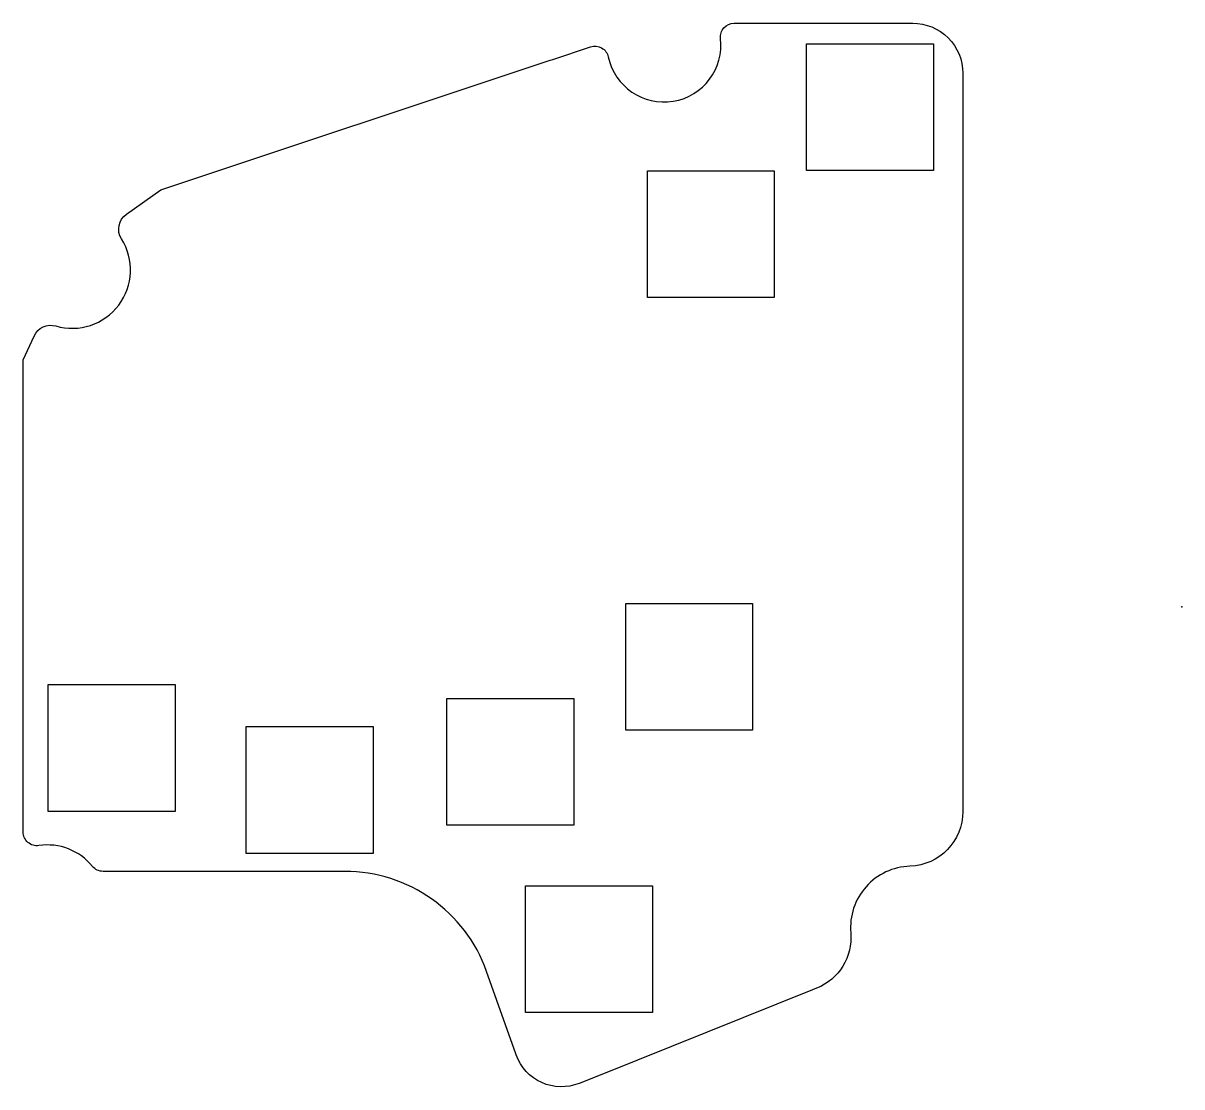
# Model space of a CAD drawing. Header units: millimetres. Extents: x -127 to 0, y -53 to 64.
import ezdxf

# ---------------------------------------------------------------- set-up
doc = ezdxf.new("R2010")
doc.units = ezdxf.units.MM
doc.layers.get('0').update_dxf_attribs({"linetype": 'CONTINUOUS'})

msp = doc.modelspace()

# ---------------------------------------------------------------- linework, layer by layer
msp.add_lwpolyline([(-24, 29.07), (-24, -22.43, -0.404418), (-29.8, -28.43, 0.429393), (-36.29, -35.73, -0.329894), (-40.03, -41.81), (-40.5, -42), (-63.59, -51.26), (-66.05, -52.24, -0.426037), (-72.95, -49.13), (-73, -49), (-76.2, -39.98, 0.31749), (-91.75, -29), (-118.24, -29, -0.225307), (-119.4, -28.45, 0.264083), (-125.28, -26.17, -0.457752), (-127, -24.68), (-127, 27), (-126.99, 27.08), (-125.81, 29.7, -0.373958), (-123.43, 30.8, 0.689934), (-116.22, 40.35, -0.398795), (-115.68, 43.05), (-111.9, 45.71), (-69.22, 59.93), (-68.95, 60.02), (-64.81, 61.41, -0.447248), (-62.87, 60.3, 0.954244), (-50.56, 62.33, -0.44881), (-49.07, 64), (-44.44, 64), (-29.5, 64, -0.414214), (-24, 58.5)], format="xyb", close=True)
for points in [[(-41.13, 61.75), (-27.23, 61.75), (-27.23, 47.85), (-41.13, 47.85)], [(-27.23, 61.75), (-27.23, 47.85), (-41.13, 47.85), (-41.13, 61.75)], [(-58.58, 33.91), (-58.58, 47.81), (-44.68, 47.81), (-44.68, 33.91)], [(-58.58, 33.91), (-58.58, 47.81), (-44.68, 47.81), (-44.68, 33.91)], [(-47.05, -13.52), (-60.95, -13.52), (-60.95, 0.38), (-47.05, 0.38)], [(-47.05, -13.52), (-60.95, -13.52), (-60.95, 0.38), (-47.05, 0.38)], [(-124.25, -8.52), (-110.35, -8.52), (-110.35, -22.42), (-124.25, -22.42)], [(-110.35, -22.42), (-124.25, -22.42), (-124.25, -8.52), (-110.35, -8.52)], [(-80.56, -23.94), (-80.56, -10.04), (-66.66, -10.04), (-66.66, -23.94)], [(-80.56, -10.04), (-66.66, -10.04), (-66.66, -23.94), (-80.56, -23.94)], [(-102.54, -27.03), (-102.54, -13.13), (-88.64, -13.13), (-88.64, -27.03)], [(-102.54, -27.03), (-102.54, -13.13), (-88.64, -13.13), (-88.64, -27.03)], [(-58.03, -30.58), (-58.03, -44.48), (-71.93, -44.48), (-71.93, -30.58)], [(-58.03, -44.48), (-71.93, -44.48), (-71.93, -30.58), (-58.03, -30.58)]]:
    msp.add_lwpolyline(points, close=True)
msp.add_point((0, 0))

doc.saveas('drawing.dxf')
